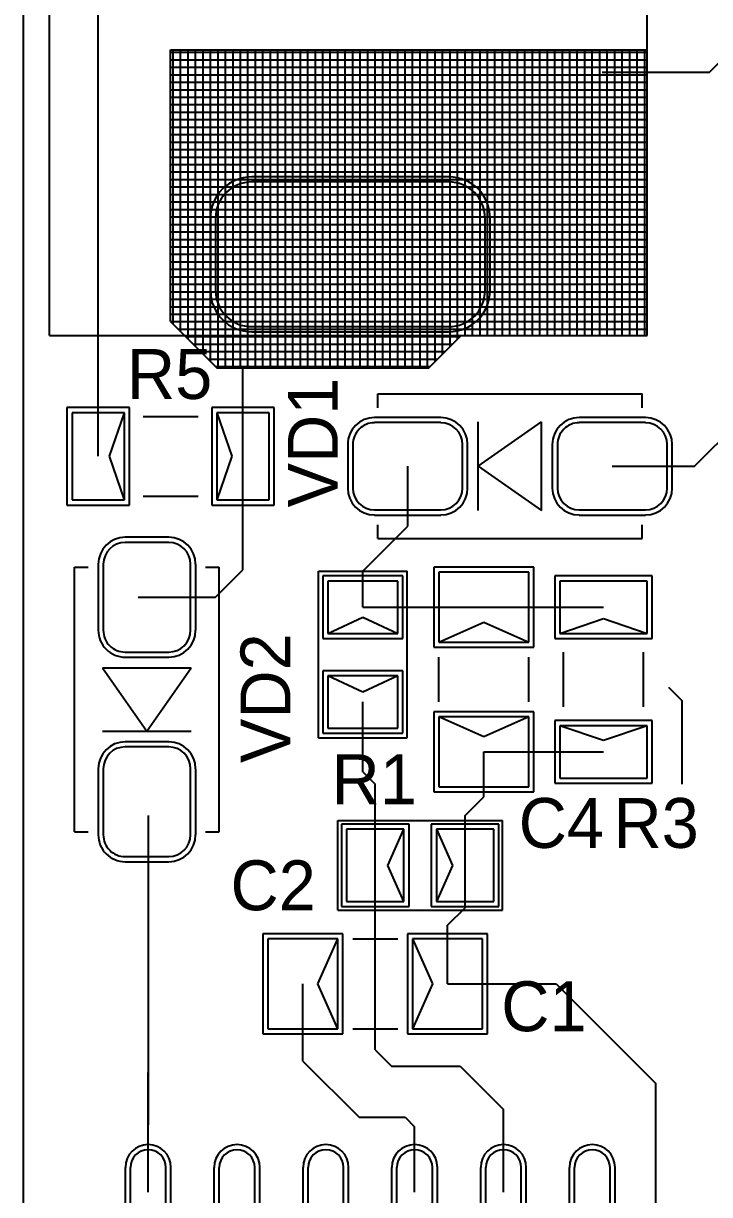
# Model space of a CAD drawing. Header units: millimetres. Extents: x 105 to 142, y 46 to 175.
# Drawn here: x 105 to 118.75, y 83.3 to 106.78 of the extents above; entities that cross this region are included whole.
import ezdxf

# ---------------------------------------------------------------- set-up
doc = ezdxf.new("R2010")
doc.units = ezdxf.units.MM
for name, color, linetype in [('KeepOutLayer', 6, 'Continuous'), ('TopLayer', 1, 'Continuous'), ('TopOverlay', 2, 'Continuous'), ('TopPaste', 8, 'Continuous'), ('TopSolder', 216, 'Continuous')]:
    doc.layers.add(name, color=color, linetype=linetype)

# ---------------------------------------------------------------- blocks, each defined once
blk = doc.blocks.new('SMA_4')
at = {"layer": 'TopLayer'}
for p, q in [((-1.388, 0.875), (-2.713, 0.875)), ((2.713, 0.875), (1.388, 0.875)), ((-3.15, 0.437), (-3.15, -0.437)), ((-0.95, -0.437), (-0.95, 0.437)), ((0.95, 0.437), (0.95, -0.437)), ((3.15, -0.437), (3.15, 0.437)), ((-2.713, -0.875), (-1.388, -0.875)), ((1.388, -0.875), (2.713, -0.875))]:
    blk.add_line(p, q, dxfattribs=at)
for centre in [(-2.05, 0), (2.05, 0)]:
    blk.add_circle(centre, 0, dxfattribs=at)
for centre, start, end in [((-2.713, 0.437), 90, 180), ((-1.388, 0.437), 0, 90), ((1.388, 0.437), 90, 180), ((2.713, 0.437), 0, 90), ((-2.713, -0.437), 180, 270), ((-1.388, -0.437), 270, 0), ((1.388, -0.437), 180, 270), ((2.713, -0.437), 270, 0)]:
    blk.add_arc(centre, 0.437, start, end, dxfattribs=at)
at = {"layer": 'TopOverlay'}
for p, q in [((2.65, 1.45), (-2.65, 1.45)), ((-2.65, 1.175), (-2.65, 1.45)), ((2.65, 1.175), (2.65, 1.45)), ((0.635, 0), (-0.635, 0.889)), ((-0.635, -0.889), (-0.635, 0.889)), ((0.635, -0.889), (0.635, 0.889)), ((-0.635, -0.889), (0.635, 0)), ((-2.65, -1.45), (-2.65, -1.175)), ((2.65, -1.45), (2.65, -1.175)), ((2.65, -1.45), (-2.65, -1.45))]:
    blk.add_line(p, q, dxfattribs=at)
at = {"layer": 'TopPaste'}
for p, q in [((-1.388, 0.875), (-2.713, 0.875)), ((2.713, 0.875), (1.388, 0.875)), ((-3.15, 0.437), (-3.15, -0.437)), ((-0.95, -0.437), (-0.95, 0.437)), ((0.95, 0.437), (0.95, -0.437)), ((3.15, -0.437), (3.15, 0.437)), ((-2.713, -0.875), (-1.388, -0.875)), ((1.388, -0.875), (2.713, -0.875))]:
    blk.add_line(p, q, dxfattribs=at)
for centre in [(-2.05, 0), (2.05, 0)]:
    blk.add_circle(centre, 0, dxfattribs=at)
for centre, start, end in [((-2.713, 0.437), 90, 180), ((-1.388, 0.437), 0, 90), ((1.388, 0.437), 90, 180), ((2.713, 0.437), 0, 90), ((-2.713, -0.437), 180, 270), ((-1.388, -0.437), 270, 0), ((1.388, -0.437), 180, 270), ((2.713, -0.437), 270, 0)]:
    blk.add_arc(centre, 0.437, start, end, dxfattribs=at)
at = {"layer": 'TopSolder'}
for p, q in [((-1.388, 0.977), (-2.713, 0.977)), ((2.713, 0.977), (1.388, 0.977)), ((-3.252, 0.437), (-3.252, -0.437)), ((-0.848, -0.437), (-0.848, 0.437)), ((0.848, 0.437), (0.848, -0.437)), ((3.252, -0.437), (3.252, 0.437)), ((-2.713, -0.977), (-1.388, -0.977)), ((1.388, -0.977), (2.713, -0.977))]:
    blk.add_line(p, q, dxfattribs=at)
for centre in [(-2.05, 0), (2.05, 0)]:
    blk.add_circle(centre, 0, dxfattribs=at)
for centre, start, end in [((-2.713, 0.437), 90, 180), ((-1.388, 0.437), 0, 90), ((1.388, 0.437), 90, 180), ((2.713, 0.437), 0, 90), ((-2.713, -0.437), 180, 270), ((-1.388, -0.437), 270, 0), ((1.388, -0.437), 180, 270), ((2.713, -0.437), 270, 0)]:
    blk.add_arc(centre, 0.539, start, end, dxfattribs=at)
blk = doc.blocks.new('SMA_5')
at = {"layer": 'TopLayer'}
for p, q in [((-1.388, 0.875), (-2.713, 0.875)), ((2.713, 0.875), (1.388, 0.875)), ((-3.15, 0.437), (-3.15, -0.437)), ((-0.95, -0.437), (-0.95, 0.437)), ((0.95, 0.437), (0.95, -0.437)), ((3.15, -0.437), (3.15, 0.437)), ((-2.713, -0.875), (-1.388, -0.875)), ((1.388, -0.875), (2.713, -0.875))]:
    blk.add_line(p, q, dxfattribs=at)
for centre in [(-2.05, 0), (2.05, 0)]:
    blk.add_circle(centre, 0, dxfattribs=at)
for centre, start, end in [((-2.713, 0.437), 90, 180), ((-1.388, 0.437), 0, 90), ((1.388, 0.437), 90, 180), ((2.713, 0.437), 0, 90), ((-2.713, -0.437), 180, 270), ((-1.388, -0.437), 270, 0), ((1.388, -0.437), 180, 270), ((2.713, -0.437), 270, 0)]:
    blk.add_arc(centre, 0.437, start, end, dxfattribs=at)
at = {"layer": 'TopOverlay'}
for p, q in [((2.65, 1.45), (-2.65, 1.45)), ((-2.65, 1.45), (-2.65, 1.175)), ((2.65, 1.45), (2.65, 1.175)), ((0.635, 0), (-0.635, 0.889)), ((-0.635, 0.889), (-0.635, -0.889)), ((0.635, 0.889), (0.635, -0.889)), ((0.635, 0), (-0.635, -0.889)), ((-2.65, -1.175), (-2.65, -1.45)), ((2.65, -1.175), (2.65, -1.45)), ((2.65, -1.45), (-2.65, -1.45))]:
    blk.add_line(p, q, dxfattribs=at)
at = {"layer": 'TopPaste'}
for p, q in [((-1.388, 0.875), (-2.713, 0.875)), ((2.713, 0.875), (1.388, 0.875)), ((-3.15, 0.437), (-3.15, -0.437)), ((-0.95, -0.437), (-0.95, 0.437)), ((0.95, 0.437), (0.95, -0.437)), ((3.15, -0.437), (3.15, 0.437)), ((-2.713, -0.875), (-1.388, -0.875)), ((1.388, -0.875), (2.713, -0.875))]:
    blk.add_line(p, q, dxfattribs=at)
for centre in [(-2.05, 0), (2.05, 0)]:
    blk.add_circle(centre, 0, dxfattribs=at)
for centre, start, end in [((-2.713, 0.437), 90, 180), ((-1.388, 0.437), 0, 90), ((1.388, 0.437), 90, 180), ((2.713, 0.437), 0, 90), ((-2.713, -0.437), 180, 270), ((-1.388, -0.437), 270, 0), ((1.388, -0.437), 180, 270), ((2.713, -0.437), 270, 0)]:
    blk.add_arc(centre, 0.437, start, end, dxfattribs=at)
at = {"layer": 'TopSolder'}
for p, q in [((-1.388, 0.977), (-2.713, 0.977)), ((2.713, 0.977), (1.388, 0.977)), ((-3.252, 0.437), (-3.252, -0.437)), ((-0.848, -0.437), (-0.848, 0.437)), ((0.848, 0.437), (0.848, -0.437)), ((3.252, -0.437), (3.252, 0.437)), ((-2.713, -0.977), (-1.388, -0.977)), ((1.388, -0.977), (2.713, -0.977))]:
    blk.add_line(p, q, dxfattribs=at)
for centre in [(-2.05, 0), (2.05, 0)]:
    blk.add_circle(centre, 0, dxfattribs=at)
for centre, start, end in [((-2.713, 0.437), 90, 180), ((-1.388, 0.437), 0, 90), ((1.388, 0.437), 90, 180), ((2.713, 0.437), 0, 90), ((-2.713, -0.437), 180, 270), ((-1.388, -0.437), 270, 0), ((1.388, -0.437), 180, 270), ((2.713, -0.437), 270, 0)]:
    blk.add_arc(centre, 0.539, start, end, dxfattribs=at)
blk = doc.blocks.new('RC1206_10')
at = {"layer": 'TopLayer'}
for p, q in [((-0.925, 0.875), (-1.975, 0.875)), ((-1.975, 0.875), (-1.975, -0.875)), ((-0.925, -0.875), (-0.925, 0.875)), ((1.975, 0.875), (0.925, 0.875)), ((0.925, 0.875), (0.925, -0.875)), ((1.975, -0.875), (1.975, 0.875)), ((-1.975, -0.875), (-0.925, -0.875)), ((0.925, -0.875), (1.975, -0.875))]:
    blk.add_line(p, q, dxfattribs=at)
for centre in [(-1.45, 0), (1.45, 0)]:
    blk.add_circle(centre, 0, dxfattribs=at)
at = {"layer": 'TopOverlay'}
for p, q in [((-0.55, 0.8), (0.55, 0.8)), ((-0.55, -0.8), (0.55, -0.8))]:
    blk.add_line(p, q, dxfattribs=at)
at = {"layer": 'TopPaste'}
for p, q in [((-0.925, 0.875), (-1.975, 0.875)), ((-1.975, 0.875), (-1.975, -0.875)), ((-1.225, 0), (-0.925, 0.875)), ((1.975, 0.875), (0.925, 0.875)), ((0.925, 0.875), (1.225, 0)), ((1.975, -0.875), (1.975, 0.875)), ((-0.925, -0.875), (-1.225, 0)), ((1.225, 0), (0.925, -0.875)), ((-1.975, -0.875), (-0.925, -0.875)), ((0.925, -0.875), (1.975, -0.875))]:
    blk.add_line(p, q, dxfattribs=at)
at = {"layer": 'TopSolder'}
for p, q in [((-0.823, 0.977), (-2.077, 0.977)), ((-2.077, 0.977), (-2.077, -0.977)), ((-0.823, -0.977), (-0.823, 0.977)), ((2.077, 0.977), (0.823, 0.977)), ((0.823, 0.977), (0.823, -0.977)), ((2.077, -0.977), (2.077, 0.977)), ((-2.077, -0.977), (-0.823, -0.977)), ((0.823, -0.977), (2.077, -0.977))]:
    blk.add_line(p, q, dxfattribs=at)
for centre in [(-1.45, 0), (1.45, 0)]:
    blk.add_circle(centre, 0, dxfattribs=at)
blk = doc.blocks.new('RC1206_12')
at = {"layer": 'TopLayer'}
for p, q in [((-0.925, 0.875), (-1.975, 0.875)), ((-1.975, 0.875), (-1.975, -0.875)), ((-0.925, -0.875), (-0.925, 0.875)), ((1.975, 0.875), (0.925, 0.875)), ((0.925, 0.875), (0.925, -0.875)), ((1.975, -0.875), (1.975, 0.875)), ((-1.975, -0.875), (-0.925, -0.875)), ((0.925, -0.875), (1.975, -0.875))]:
    blk.add_line(p, q, dxfattribs=at)
for centre in [(-1.45, 0), (1.45, 0)]:
    blk.add_circle(centre, 0, dxfattribs=at)
at = {"layer": 'TopOverlay'}
for p, q in [((0.55, 0.8), (-0.55, 0.8)), ((0.55, -0.8), (-0.55, -0.8))]:
    blk.add_line(p, q, dxfattribs=at)
at = {"layer": 'TopPaste'}
for p, q in [((-0.925, 0.875), (-1.975, 0.875)), ((-1.975, 0.875), (-1.975, -0.875)), ((-1.225, 0), (-0.925, 0.875)), ((1.975, 0.875), (0.925, 0.875)), ((0.925, 0.875), (1.225, 0)), ((1.975, -0.875), (1.975, 0.875)), ((-0.925, -0.875), (-1.225, 0)), ((1.225, 0), (0.925, -0.875)), ((-1.975, -0.875), (-0.925, -0.875)), ((0.925, -0.875), (1.975, -0.875))]:
    blk.add_line(p, q, dxfattribs=at)
at = {"layer": 'TopSolder'}
for p, q in [((-0.823, 0.977), (-2.077, 0.977)), ((-2.077, 0.977), (-2.077, -0.977)), ((-0.823, -0.977), (-0.823, 0.977)), ((2.077, 0.977), (0.823, 0.977)), ((0.823, 0.977), (0.823, -0.977)), ((2.077, -0.977), (2.077, 0.977)), ((-2.077, -0.977), (-0.823, -0.977)), ((0.823, -0.977), (2.077, -0.977))]:
    blk.add_line(p, q, dxfattribs=at)
for centre in [(-1.45, 0), (1.45, 0)]:
    blk.add_circle(centre, 0, dxfattribs=at)
blk = doc.blocks.new('RC0805_14')
at = {"layer": 'TopLayer'}
for p, q in [((-0.425, 0.7), (-1.475, 0.7)), ((-1.475, 0.7), (-1.475, -0.7)), ((-0.425, -0.7), (-0.425, 0.7)), ((1.475, 0.7), (0.425, 0.7)), ((0.425, 0.7), (0.425, -0.7)), ((1.475, -0.7), (1.475, 0.7)), ((-1.475, -0.7), (-0.425, -0.7)), ((0.425, -0.7), (1.475, -0.7))]:
    blk.add_line(p, q, dxfattribs=at)
for centre in [(-0.95, 0), (0.95, 0)]:
    blk.add_circle(centre, 0, dxfattribs=at)
at = {"layer": 'TopOverlay'}
for p, q in [((-1.67, 0.89), (-1.67, -0.89)), ((-1.67, 0.89), (1.67, 0.89)), ((1.67, 0.89), (1.67, -0.89)), ((-1.67, -0.89), (1.67, -0.89))]:
    blk.add_line(p, q, dxfattribs=at)
at = {"layer": 'TopPaste'}
for p, q in [((-1.475, 0.7), (-1.475, -0.7)), ((-0.425, 0.7), (-1.475, 0.7)), ((-0.75, 0), (-0.425, 0.7)), ((1.475, 0.7), (0.425, 0.7)), ((0.425, 0.7), (0.75, 0)), ((1.475, -0.7), (1.475, 0.7)), ((-0.425, -0.7), (-0.75, 0)), ((0.75, 0), (0.425, -0.7)), ((-1.475, -0.7), (-0.425, -0.7)), ((0.425, -0.7), (1.475, -0.7))]:
    blk.add_line(p, q, dxfattribs=at)
at = {"layer": 'TopSolder'}
for p, q in [((-0.323, 0.802), (-1.577, 0.802)), ((-1.577, 0.802), (-1.577, -0.802)), ((-0.323, -0.802), (-0.323, 0.802)), ((1.577, 0.802), (0.323, 0.802)), ((0.323, 0.802), (0.323, -0.802)), ((1.577, -0.802), (1.577, 0.802)), ((-1.577, -0.802), (-0.323, -0.802)), ((0.323, -0.802), (1.577, -0.802))]:
    blk.add_line(p, q, dxfattribs=at)
for centre in [(-0.95, 0), (0.95, 0)]:
    blk.add_circle(centre, 0, dxfattribs=at)
blk = doc.blocks.new('IND_CDRH129_16')
at = {"layer": 'TopLayer'}
for p, q in [((2.125, 5.775), (-1.825, 5.775)), ((-2.55, 5.05), (-2.55, 3.6)), ((2.85, 3.6), (2.85, 5.05)), ((-1.825, 2.875), (2.125, 2.875)), ((2.125, -4.125), (-1.825, -4.125)), ((-2.55, -4.85), (-2.55, -6.3)), ((2.85, -6.3), (2.85, -4.85)), ((-1.825, -7.025), (2.125, -7.025))]:
    blk.add_line(p, q, dxfattribs=at)
for centre in [(0.15, 4.325), (0.15, -5.575)]:
    blk.add_circle(centre, 0, dxfattribs=at)
for centre, start, end in [((-1.825, 5.05), 90, 180), ((2.125, 5.05), 0, 90), ((-1.825, 3.6), 180, 270), ((2.125, 3.6), 270, 0), ((-1.825, -4.85), 90, 180), ((2.125, -4.85), 0, 90), ((-1.825, -6.3), 180, 270), ((2.125, -6.3), 270, 0)]:
    blk.add_arc(centre, 0.725, start, end, dxfattribs=at)
at = {"layer": 'TopOverlay'}
for p, q in [((6.175, 5.95), (-5.8, 5.95)), ((-5.8, 5.95), (-5.8, -6.45)), ((6.175, 5.95), (6.175, 5.625)), ((6.175, 5.675), (6.175, -1.525)), ((6.175, -1.525), (6.175, -7.1)), ((-5.8, -6.45), (-5.8, -7.1)), ((0.225, -7.1), (-5.8, -7.1)), ((5.925, -7.1), (0.225, -7.1)), ((6.175, -7.1), (5.9, -7.1))]:
    blk.add_line(p, q, dxfattribs=at)
at = {"layer": 'TopPaste'}
for p, q in [((2.125, 5.775), (-1.825, 5.775)), ((-2.55, 5.05), (-2.55, 3.6)), ((2.85, 3.6), (2.85, 5.05)), ((-1.825, 2.875), (2.125, 2.875)), ((2.125, -4.125), (-1.825, -4.125)), ((-2.55, -4.85), (-2.55, -6.3)), ((2.85, -6.3), (2.85, -4.85)), ((-1.825, -7.025), (2.125, -7.025))]:
    blk.add_line(p, q, dxfattribs=at)
for centre in [(0.15, 4.325), (0.15, -5.575)]:
    blk.add_circle(centre, 0, dxfattribs=at)
for centre, start, end in [((-1.825, 5.05), 90, 180), ((2.125, 5.05), 0, 90), ((-1.825, 3.6), 180, 270), ((2.125, 3.6), 270, 0), ((-1.825, -4.85), 90, 180), ((2.125, -4.85), 0, 90), ((-1.825, -6.3), 180, 270), ((2.125, -6.3), 270, 0)]:
    blk.add_arc(centre, 0.725, start, end, dxfattribs=at)
at = {"layer": 'TopSolder'}
for p, q in [((2.125, 5.877), (-1.825, 5.877)), ((-2.652, 5.05), (-2.652, 3.6)), ((2.952, 3.6), (2.952, 5.05)), ((-1.825, 2.773), (2.125, 2.773)), ((2.125, -4.023), (-1.825, -4.023)), ((-2.652, -4.85), (-2.652, -6.3)), ((2.952, -6.3), (2.952, -4.85)), ((-1.825, -7.127), (2.125, -7.127))]:
    blk.add_line(p, q, dxfattribs=at)
for centre in [(0.15, 4.325), (0.15, -5.575)]:
    blk.add_circle(centre, 0, dxfattribs=at)
for centre, start, end in [((-1.825, 5.05), 90, 180), ((2.125, 5.05), 0, 90), ((-1.825, 3.6), 180, 270), ((2.125, 3.6), 270, 0), ((-1.825, -4.85), 90, 180), ((2.125, -4.85), 0, 90), ((-1.825, -6.3), 180, 270), ((2.125, -6.3), 270, 0)]:
    blk.add_arc(centre, 0.827, start, end, dxfattribs=at)
blk = doc.blocks.new('_SOP_12_20')
at = {"layer": 'TopLayer'}
for p, q in [((-5.18, 4.905), (-6.17, 4.905)), ((5.72, 4.905), (4.73, 4.905)), ((-5.18, 4.195), (-6.17, 4.195)), ((-2.98, 4.15), (-2.98, -4)), ((2.53, 4.15), (-2.98, 4.15)), ((2.53, -4), (2.53, 4.15)), ((5.72, 4.195), (4.73, 4.195)), ((-5.18, 3.125), (-6.17, 3.125)), ((5.72, 3.125), (4.73, 3.125)), ((-5.18, 2.415), (-6.17, 2.415)), ((5.72, 2.415), (4.73, 2.415)), ((-5.18, 1.345), (-6.17, 1.345)), ((5.72, 1.345), (4.73, 1.345)), ((-5.18, 0.635), (-6.17, 0.635)), ((5.72, 0.635), (4.73, 0.635)), ((-5.18, -0.435), (-6.17, -0.435)), ((5.72, -0.435), (4.73, -0.435)), ((-5.18, -1.145), (-6.17, -1.145)), ((5.72, -1.145), (4.73, -1.145)), ((-5.18, -2.215), (-6.17, -2.215)), ((5.72, -2.215), (4.73, -2.215)), ((-5.18, -2.925), (-6.17, -2.925)), ((5.72, -2.925), (4.73, -2.925)), ((-5.18, -3.995), (-6.17, -3.995)), ((-2.98, -4), (2.53, -4)), ((5.72, -3.995), (4.73, -3.995)), ((-5.18, -4.705), (-6.17, -4.705)), ((5.72, -4.705), (4.73, -4.705))]:
    blk.add_line(p, q, dxfattribs=at)
for centre in [(-5.675, 4.55), (5.225, 4.55), (-5.675, 2.77), (5.225, 2.77), (-5.675, 0.99), (5.225, 0.99), (-0.225, 0.075), (-5.675, -0.79), (5.225, -0.79), (-5.675, -2.57), (5.225, -2.57), (-5.675, -4.35), (5.225, -4.35)]:
    blk.add_circle(centre, 0, dxfattribs=at)
for centre, start, end in [((-6.17, 4.55), 90, 270), ((-5.18, 4.55), 270, 90), ((4.73, 4.55), 90, 270), ((5.72, 4.55), 270, 90), ((-6.17, 2.77), 90, 270), ((-5.18, 2.77), 270, 90), ((4.73, 2.77), 90, 270), ((5.72, 2.77), 270, 90), ((-6.17, 0.99), 90, 270), ((-5.18, 0.99), 270, 90), ((4.73, 0.99), 90, 270), ((5.72, 0.99), 270, 90), ((-6.17, -0.79), 90, 270), ((-5.18, -0.79), 270, 90), ((4.73, -0.79), 90, 270), ((5.72, -0.79), 270, 90), ((-6.17, -2.57), 90, 270), ((-5.18, -2.57), 270, 90), ((4.73, -2.57), 90, 270), ((5.72, -2.57), 270, 90), ((-6.17, -4.35), 90, 270), ((-5.18, -4.35), 270, 90), ((4.73, -4.35), 90, 270), ((5.72, -4.35), 270, 90)]:
    blk.add_arc(centre, 0.355, start, end, dxfattribs=at)
at = {"layer": 'TopOverlay'}
for p, q in [((-0.67, 5.44), (-3.99, 5.44)), ((-3.99, -5.24), (-3.99, 5.44)), ((3.54, 5.44), (0.22, 5.44)), ((3.54, -5.24), (3.54, 5.44)), ((3.54, -5.24), (-3.99, -5.24))]:
    blk.add_line(p, q, dxfattribs=at)
blk.add_arc((-0.225, 5.44), 0.445, 180, 0, dxfattribs=at)
at = {"layer": 'TopPaste'}
for p, q in [((-5.18, 4.905), (-6.17, 4.905)), ((5.72, 4.905), (4.73, 4.905)), ((-5.18, 4.195), (-6.17, 4.195)), ((-2.98, 4.15), (-2.98, -4)), ((2.53, 4.15), (-2.98, 4.15)), ((2.53, -4), (2.53, 4.15)), ((5.72, 4.195), (4.73, 4.195)), ((-5.18, 3.125), (-6.17, 3.125)), ((5.72, 3.125), (4.73, 3.125)), ((-5.18, 2.415), (-6.17, 2.415)), ((5.72, 2.415), (4.73, 2.415)), ((-5.18, 1.345), (-6.17, 1.345)), ((5.72, 1.345), (4.73, 1.345)), ((-5.18, 0.635), (-6.17, 0.635)), ((5.72, 0.635), (4.73, 0.635)), ((-5.18, -0.435), (-6.17, -0.435)), ((5.72, -0.435), (4.73, -0.435)), ((-5.18, -1.145), (-6.17, -1.145)), ((5.72, -1.145), (4.73, -1.145)), ((-5.18, -2.215), (-6.17, -2.215)), ((5.72, -2.215), (4.73, -2.215)), ((-5.18, -2.925), (-6.17, -2.925)), ((5.72, -2.925), (4.73, -2.925)), ((-5.18, -3.995), (-6.17, -3.995)), ((-2.98, -4), (2.53, -4)), ((5.72, -3.995), (4.73, -3.995)), ((-5.18, -4.705), (-6.17, -4.705)), ((5.72, -4.705), (4.73, -4.705))]:
    blk.add_line(p, q, dxfattribs=at)
for centre in [(-5.675, 4.55), (5.225, 4.55), (-5.675, 2.77), (5.225, 2.77), (-5.675, 0.99), (5.225, 0.99), (-0.225, 0.075), (-5.675, -0.79), (5.225, -0.79), (-5.675, -2.57), (5.225, -2.57), (-5.675, -4.35), (5.225, -4.35)]:
    blk.add_circle(centre, 0, dxfattribs=at)
for centre, start, end in [((-6.17, 4.55), 90, 270), ((-5.18, 4.55), 270, 90), ((4.73, 4.55), 90, 270), ((5.72, 4.55), 270, 90), ((-6.17, 2.77), 90, 270), ((-5.18, 2.77), 270, 90), ((4.73, 2.77), 90, 270), ((5.72, 2.77), 270, 90), ((-6.17, 0.99), 90, 270), ((-5.18, 0.99), 270, 90), ((4.73, 0.99), 90, 270), ((5.72, 0.99), 270, 90), ((-6.17, -0.79), 90, 270), ((-5.18, -0.79), 270, 90), ((4.73, -0.79), 90, 270), ((5.72, -0.79), 270, 90), ((-6.17, -2.57), 90, 270), ((-5.18, -2.57), 270, 90), ((4.73, -2.57), 90, 270), ((5.72, -2.57), 270, 90), ((-6.17, -4.35), 90, 270), ((-5.18, -4.35), 270, 90), ((4.73, -4.35), 90, 270), ((5.72, -4.35), 270, 90)]:
    blk.add_arc(centre, 0.355, start, end, dxfattribs=at)
at = {"layer": 'TopSolder'}
for p, q in [((-5.18, 5.007), (-6.17, 5.007)), ((5.72, 5.007), (4.73, 5.007)), ((-3.082, 4.252), (-3.082, -4.102)), ((2.632, 4.252), (-3.082, 4.252)), ((2.632, -4.102), (2.632, 4.252)), ((-5.18, 4.093), (-6.17, 4.093)), ((5.72, 4.093), (4.73, 4.093)), ((-5.18, 3.227), (-6.17, 3.227)), ((5.72, 3.227), (4.73, 3.227)), ((-5.18, 2.313), (-6.17, 2.313)), ((5.72, 2.313), (4.73, 2.313)), ((-5.18, 1.447), (-6.17, 1.447)), ((5.72, 1.447), (4.73, 1.447)), ((-5.18, 0.533), (-6.17, 0.533)), ((5.72, 0.533), (4.73, 0.533)), ((-5.18, -0.333), (-6.17, -0.333)), ((5.72, -0.333), (4.73, -0.333)), ((-5.18, -1.247), (-6.17, -1.247)), ((5.72, -1.247), (4.73, -1.247)), ((-5.18, -2.113), (-6.17, -2.113)), ((5.72, -2.113), (4.73, -2.113)), ((-5.18, -3.027), (-6.17, -3.027)), ((5.72, -3.027), (4.73, -3.027)), ((-5.18, -3.893), (-6.17, -3.893)), ((5.72, -3.893), (4.73, -3.893)), ((-3.082, -4.102), (2.632, -4.102)), ((-5.18, -4.807), (-6.17, -4.807)), ((5.72, -4.807), (4.73, -4.807))]:
    blk.add_line(p, q, dxfattribs=at)
for centre in [(-5.675, 4.55), (5.225, 4.55), (-5.675, 2.77), (5.225, 2.77), (-5.675, 0.99), (5.225, 0.99), (-0.225, 0.075), (-5.675, -0.79), (5.225, -0.79), (-5.675, -2.57), (5.225, -2.57), (-5.675, -4.35), (5.225, -4.35)]:
    blk.add_circle(centre, 0, dxfattribs=at)
for centre, start, end in [((-6.17, 4.55), 90, 270), ((-5.18, 4.55), 270, 90), ((4.73, 4.55), 90, 270), ((5.72, 4.55), 270, 90), ((-6.17, 2.77), 90, 270), ((-5.18, 2.77), 270, 90), ((4.73, 2.77), 90, 270), ((5.72, 2.77), 270, 90), ((-6.17, 0.99), 90, 270), ((-5.18, 0.99), 270, 90), ((4.73, 0.99), 90, 270), ((5.72, 0.99), 270, 90), ((-6.17, -0.79), 90, 270), ((-5.18, -0.79), 270, 90), ((4.73, -0.79), 90, 270), ((5.72, -0.79), 270, 90), ((-6.17, -2.57), 90, 270), ((-5.18, -2.57), 270, 90), ((4.73, -2.57), 90, 270), ((5.72, -2.57), 270, 90), ((-6.17, -4.35), 90, 270), ((-5.18, -4.35), 270, 90), ((4.73, -4.35), 90, 270), ((5.72, -4.35), 270, 90)]:
    blk.add_arc(centre, 0.457, start, end, dxfattribs=at)
blk = doc.blocks.new('CC1206_23')
at = {"layer": 'TopLayer'}
for p, q in [((-2.15, 0.9), (-2.15, -0.9)), ((-0.75, 0.9), (-2.15, 0.9)), ((-0.75, -0.9), (-0.75, 0.9)), ((2.15, 0.9), (0.75, 0.9)), ((0.75, 0.9), (0.75, -0.9)), ((2.15, -0.9), (2.15, 0.9)), ((-2.15, -0.9), (-0.75, -0.9)), ((0.75, -0.9), (2.15, -0.9))]:
    blk.add_line(p, q, dxfattribs=at)
for centre in [(-1.45, 0), (1.45, 0)]:
    blk.add_circle(centre, 0, dxfattribs=at)
at = {"layer": 'TopOverlay'}
for p, q in [((0.45, 0.9), (-0.45, 0.9)), ((0.45, -0.9), (-0.45, -0.9))]:
    blk.add_line(p, q, dxfattribs=at)
at = {"layer": 'TopPaste'}
for p, q in [((-0.75, 0.9), (-2.15, 0.9)), ((-2.15, 0.9), (-2.15, -0.9)), ((-1.15, 0), (-0.75, 0.9)), ((2.15, 0.9), (0.75, 0.9)), ((0.75, 0.9), (1.15, 0)), ((2.15, -0.9), (2.15, 0.9)), ((-0.75, -0.9), (-1.15, 0)), ((1.15, 0), (0.75, -0.9)), ((-2.15, -0.9), (-0.75, -0.9)), ((0.75, -0.9), (2.15, -0.9))]:
    blk.add_line(p, q, dxfattribs=at)
at = {"layer": 'TopSolder'}
for p, q in [((-2.252, 1.002), (-2.252, -1.002)), ((-0.648, 1.002), (-2.252, 1.002)), ((-0.648, -1.002), (-0.648, 1.002)), ((2.252, 1.002), (0.648, 1.002)), ((0.648, 1.002), (0.648, -1.002)), ((2.252, -1.002), (2.252, 1.002)), ((-2.252, -1.002), (-0.648, -1.002)), ((0.648, -1.002), (2.252, -1.002))]:
    blk.add_line(p, q, dxfattribs=at)
for centre in [(-1.45, 0), (1.45, 0)]:
    blk.add_circle(centre, 0, dxfattribs=at)
blk = doc.blocks.new('CC0805_25')
at = {"layer": 'TopLayer'}
for p, q in [((-0.325, 0.725), (-1.475, 0.725)), ((-1.475, 0.725), (-1.475, -0.725)), ((-0.325, -0.725), (-0.325, 0.725)), ((1.475, 0.725), (0.325, 0.725)), ((0.325, 0.725), (0.325, -0.725)), ((1.475, -0.725), (1.475, 0.725)), ((-1.475, -0.725), (-0.325, -0.725)), ((0.325, -0.725), (1.475, -0.725))]:
    blk.add_line(p, q, dxfattribs=at)
for centre in [(-0.9, 0), (0.9, 0)]:
    blk.add_circle(centre, 0, dxfattribs=at)
at = {"layer": 'TopOverlay'}
for p, q in [((-1.65, -0.9), (-1.65, 0.9)), ((-1.65, 0.9), (1.65, 0.9)), ((1.65, -0.9), (1.65, 0.9)), ((-1.65, -0.9), (1.65, -0.9))]:
    blk.add_line(p, q, dxfattribs=at)
at = {"layer": 'TopPaste'}
for p, q in [((-0.325, 0.725), (-1.475, 0.725)), ((-1.475, 0.725), (-1.475, -0.725)), ((-0.65, 0), (-0.325, 0.725)), ((1.475, 0.725), (0.325, 0.725)), ((0.325, 0.725), (0.65, 0)), ((1.475, -0.725), (1.475, 0.725)), ((-0.325, -0.725), (-0.65, 0)), ((0.65, 0), (0.325, -0.725)), ((-1.475, -0.725), (-0.325, -0.725)), ((0.325, -0.725), (1.475, -0.725))]:
    blk.add_line(p, q, dxfattribs=at)
at = {"layer": 'TopSolder'}
for p, q in [((-0.223, 0.827), (-1.577, 0.827)), ((-1.577, 0.827), (-1.577, -0.827)), ((-0.223, -0.827), (-0.223, 0.827)), ((1.577, 0.827), (0.223, 0.827)), ((0.223, 0.827), (0.223, -0.827)), ((1.577, -0.827), (1.577, 0.827)), ((-1.577, -0.827), (-0.223, -0.827)), ((0.223, -0.827), (1.577, -0.827))]:
    blk.add_line(p, q, dxfattribs=at)
for centre in [(-0.9, 0), (0.9, 0)]:
    blk.add_circle(centre, 0, dxfattribs=at)
blk = doc.blocks.new('CC1206_26')
at = {"layer": 'TopLayer'}
for p, q in [((-2.15, 0.9), (-2.15, -0.9)), ((-0.75, 0.9), (-2.15, 0.9)), ((-0.75, -0.9), (-0.75, 0.9)), ((2.15, 0.9), (0.75, 0.9)), ((0.75, 0.9), (0.75, -0.9)), ((2.15, -0.9), (2.15, 0.9)), ((-2.15, -0.9), (-0.75, -0.9)), ((0.75, -0.9), (2.15, -0.9))]:
    blk.add_line(p, q, dxfattribs=at)
for centre in [(-1.45, 0), (1.45, 0)]:
    blk.add_circle(centre, 0, dxfattribs=at)
at = {"layer": 'TopOverlay'}
for p, q in [((0.45, 0.9), (-0.45, 0.9)), ((0.45, -0.9), (-0.45, -0.9))]:
    blk.add_line(p, q, dxfattribs=at)
at = {"layer": 'TopPaste'}
for p, q in [((-0.75, 0.9), (-2.15, 0.9)), ((-2.15, 0.9), (-2.15, -0.9)), ((-1.15, 0), (-0.75, 0.9)), ((2.15, 0.9), (0.75, 0.9)), ((0.75, 0.9), (1.15, 0)), ((2.15, -0.9), (2.15, 0.9)), ((-0.75, -0.9), (-1.15, 0)), ((1.15, 0), (0.75, -0.9)), ((-2.15, -0.9), (-0.75, -0.9)), ((0.75, -0.9), (2.15, -0.9))]:
    blk.add_line(p, q, dxfattribs=at)
at = {"layer": 'TopSolder'}
for p, q in [((-2.252, 1.002), (-2.252, -1.002)), ((-0.648, 1.002), (-2.252, 1.002)), ((-0.648, -1.002), (-0.648, 1.002)), ((2.252, 1.002), (0.648, 1.002)), ((0.648, 1.002), (0.648, -1.002)), ((2.252, -1.002), (2.252, 1.002)), ((-2.252, -1.002), (-0.648, -1.002)), ((0.648, -1.002), (2.252, -1.002))]:
    blk.add_line(p, q, dxfattribs=at)
for centre in [(-1.45, 0), (1.45, 0)]:
    blk.add_circle(centre, 0, dxfattribs=at)

msp = doc.modelspace()

# ---------------------------------------------------------------- linework, layer by layer
at = {"layer": 'KeepOutLayer'}
msp.add_line((105, 46), (105, 170), dxfattribs=at)
at = {"layer": 'TopLayer'}
for p, q in [((106.5, 98.1), (106.5, 109.575)), ((107.95, 100.8), (107.95, 106.25)), ((107.95, 106.25), (110.475, 106.25)), ((107.95, 106.2), (117.5, 106.2)), ((108, 100.75), (108, 106.25)), ((108.15, 100.6), (108.15, 106.25)), ((108.3, 100.45), (108.3, 106.25)), ((108.45, 100.3), (108.45, 106.25)), ((108.6, 100.15), (108.6, 106.25)), ((108.75, 100), (108.75, 106.25)), ((108.9, 99.875), (108.9, 106.25)), ((109.05, 99.875), (109.05, 106.25)), ((109.2, 99.875), (109.2, 106.25)), ((109.35, 99.875), (109.35, 106.25)), ((109.5, 99.875), (109.5, 106.25)), ((109.65, 99.875), (109.65, 106.25)), ((109.8, 99.875), (109.8, 106.25)), ((109.95, 99.875), (109.95, 106.25)), ((110.1, 99.875), (110.1, 106.25)), ((110.25, 99.875), (110.25, 106.25)), ((110.4, 99.875), (110.4, 106.25)), ((110.475, 106.25), (117.5, 106.25)), ((110.55, 99.875), (110.55, 106.25)), ((110.7, 99.875), (110.7, 106.25)), ((110.85, 99.875), (110.85, 106.25)), ((111, 99.875), (111, 106.25)), ((111.15, 99.875), (111.15, 106.25)), ((111.3, 99.875), (111.3, 106.25)), ((111.45, 99.875), (111.45, 106.25)), ((111.6, 99.875), (111.6, 106.25)), ((111.75, 99.875), (111.75, 106.25)), ((111.9, 99.875), (111.9, 106.25)), ((112.05, 99.875), (112.05, 106.25)), ((112.2, 99.875), (112.2, 106.25)), ((112.35, 99.875), (112.35, 106.25)), ((112.5, 99.875), (112.5, 106.25)), ((112.65, 99.875), (112.65, 106.25)), ((112.8, 99.875), (112.8, 106.25)), ((112.95, 99.875), (112.95, 106.25)), ((113.1, 99.875), (113.1, 106.25)), ((113.25, 100), (113.25, 106.25)), ((113.4, 100.15), (113.4, 106.25)), ((113.55, 100.3), (113.55, 106.25)), ((113.7, 100.45), (113.7, 106.25)), ((113.85, 100.525), (113.85, 106.25)), ((114, 100.525), (114, 106.25)), ((114.15, 100.525), (114.15, 106.25)), ((114.3, 100.525), (114.3, 106.25)), ((114.45, 100.525), (114.45, 106.25)), ((114.6, 100.525), (114.6, 106.25)), ((114.75, 100.525), (114.75, 106.25)), ((114.9, 100.525), (114.9, 106.25)), ((115.05, 100.525), (115.05, 106.25)), ((115.2, 100.525), (115.2, 106.25)), ((115.35, 100.525), (115.35, 106.25)), ((115.5, 100.525), (115.5, 106.25)), ((115.65, 100.525), (115.65, 106.25)), ((115.8, 100.525), (115.8, 106.25)), ((115.95, 100.525), (115.95, 106.25)), ((116.1, 100.525), (116.1, 106.25)), ((116.25, 100.525), (116.25, 106.25)), ((116.4, 100.525), (116.4, 106.25)), ((116.55, 100.525), (116.55, 106.25)), ((116.7, 100.525), (116.7, 106.25)), ((116.85, 100.525), (116.85, 106.25)), ((117, 100.525), (117, 106.25)), ((117.15, 100.525), (117.15, 106.25)), ((117.3, 100.525), (117.3, 106.25)), ((117.45, 100.525), (117.45, 106.25)), ((117.5, 100.525), (117.5, 106.25)), ((118.75, 105.8), (119.275, 106.325)), ((107.95, 106.05), (117.5, 106.05)), ((107.95, 105.9), (117.5, 105.9)), ((107.95, 105.75), (117.5, 105.75)), ((116.6, 105.8), (118.75, 105.8)), ((107.95, 105.6), (117.5, 105.6)), ((107.95, 105.45), (117.5, 105.45)), ((107.95, 105.3), (117.5, 105.3)), ((107.95, 105.15), (117.5, 105.15)), ((107.95, 105), (117.5, 105)), ((107.95, 104.85), (117.5, 104.85)), ((107.95, 104.7), (117.5, 104.7)), ((107.95, 104.55), (117.5, 104.55)), ((107.95, 104.4), (117.5, 104.4)), ((107.95, 104.25), (117.5, 104.25)), ((107.95, 104.1), (117.5, 104.1)), ((107.95, 103.95), (117.5, 103.95)), ((107.95, 103.8), (117.5, 103.8)), ((107.95, 103.65), (117.5, 103.65)), ((107.95, 103.5), (117.5, 103.5)), ((107.95, 103.35), (117.5, 103.35)), ((107.95, 103.2), (117.5, 103.2)), ((107.95, 103.05), (117.5, 103.05)), ((107.95, 102.9), (117.5, 102.9)), ((107.95, 102.75), (117.5, 102.75)), ((107.95, 102.6), (117.5, 102.6)), ((107.95, 102.45), (117.5, 102.45)), ((107.95, 102.3), (117.5, 102.3)), ((107.95, 102.15), (117.5, 102.15)), ((107.95, 102), (117.5, 102)), ((107.95, 101.85), (117.5, 101.85)), ((107.95, 101.7), (117.5, 101.7)), ((107.95, 101.55), (117.5, 101.55)), ((107.95, 101.4), (117.5, 101.4)), ((107.95, 101.25), (117.5, 101.25)), ((107.95, 101.1), (117.5, 101.1)), ((107.95, 100.95), (117.5, 100.95)), ((107.95, 100.8), (108.875, 99.875)), ((107.95, 100.8), (117.5, 100.8)), ((118.45, 97.9), (121.4, 100.85)), ((108.1, 100.65), (117.5, 100.65)), ((108.25, 100.5), (113.75, 100.5)), ((113.125, 99.875), (113.775, 100.525)), ((113.775, 100.525), (117.5, 100.525)), ((108.4, 100.35), (113.6, 100.35)), ((108.55, 100.2), (113.45, 100.2)), ((108.7, 100.05), (113.3, 100.05)), ((108.85, 99.9), (113.15, 99.9)), ((108.875, 99.875), (109.175, 99.875)), ((109.175, 99.875), (110.25, 99.875)), ((109.4, 98.1), (109.4, 99.875)), ((110.25, 99.875), (113.125, 99.875)), ((109.4, 95.825), (109.4, 98.1)), ((112.7, 96.7), (112.7, 97.9)), ((116.8, 97.9), (118.45, 97.9)), ((111.8, 95.8), (112.7, 96.7)), ((108.85, 95.275), (109.4, 95.825)), ((111.8, 95.075), (111.8, 95.8)), ((107.3, 95.275), (108.85, 95.275)), ((111.8, 95.075), (114.225, 95.075)), ((114.225, 95.075), (116.625, 95.075)), ((111.8, 91.775), (111.8, 93.175)), ((114.225, 92.175), (116.625, 92.175)), ((114.225, 91.275), (114.225, 92.175)), ((111.8, 91.775), (112.05, 91.525)), ((112.05, 89.9), (112.05, 91.525)), ((113.85, 90.9), (114.225, 91.275)), ((107.5, 90.9), (107.5, 84.7)), ((113.85, 89.9), (113.85, 90.9)), ((112.05, 86.2), (112.05, 89.9)), ((113.85, 89.05), (113.85, 89.9)), ((113.85, 89.9), (113.85, 89.9)), ((113.5, 88.7), (113.85, 89.05)), ((113.5, 87.525), (113.5, 88.7)), ((110.6, 85.975), (110.6, 87.525)), ((113.5, 87.525), (115.675, 87.525)), ((115.675, 87.525), (117.675, 85.525)), ((112.05, 86.2), (112.375, 85.875)), ((110.6, 85.975), (111.725, 84.85)), ((107.5, 83.35), (107.5, 85.75)), ((112.375, 85.875), (113.75, 85.875)), ((113.75, 85.875), (114.62, 85.005)), ((117.675, 82.05), (117.675, 85.525)), ((114.62, 83.35), (114.62, 85.005)), ((111.725, 84.85), (112.65, 84.85)), ((112.65, 84.85), (112.84, 84.66)), ((112.84, 83.35), (112.84, 84.66))]:
    msp.add_line(p, q, dxfattribs=at)
at = {"layer": 'TopOverlay'}
for p in [(117.925, 93.475), (118.2, 91.525)]:
    msp.add_line(p, (118.2, 93.2), dxfattribs=at)

# ---------------------------------------------------------------- block references
for name, p, rotation in [('IND_CDRH129_16', (111.7, 106.475), 180), ('SMA_5', (114.75, 97.9), 180), ('SMA_4', (107.475, 93.225), 270), ('RC0805_14', (111.8, 94.125), 90), ('CC1206_23', (114.225, 93.625), 270), ('RC1206_12', (116.625, 93.625), 270), ('CC1206_26', (112.05, 87.525), 180), ('_SOP_12_20', (111.85, 77.675), 270)]:
    msp.add_blockref(name, p, dxfattribs=dict(rotation=rotation))
for name, p in [('RC1206_10', (107.95, 98.1)), ('CC0805_25', (112.95, 89.9))]:
    msp.add_blockref(name, p)

# ---------------------------------------------------------------- texts
for s, p in [('R5', (107.075, 99.25)), ('R1', (111.175, 91.125)), ('C4', (114.925, 90.25)), ('R3', (116.825, 90.25)), ('C2', (109.15, 89)), ('C1', (114.575, 86.575))]:
    msp.add_text(s, height=1, dxfattribs=at).set_placement(p)
for s, p in [('VD1', (111.3, 97.075)), ('VD2', (110.35, 91.95))]:
    msp.add_text(s, height=1, rotation=90, dxfattribs=at).set_placement(p)

doc.saveas('drawing.dxf')
